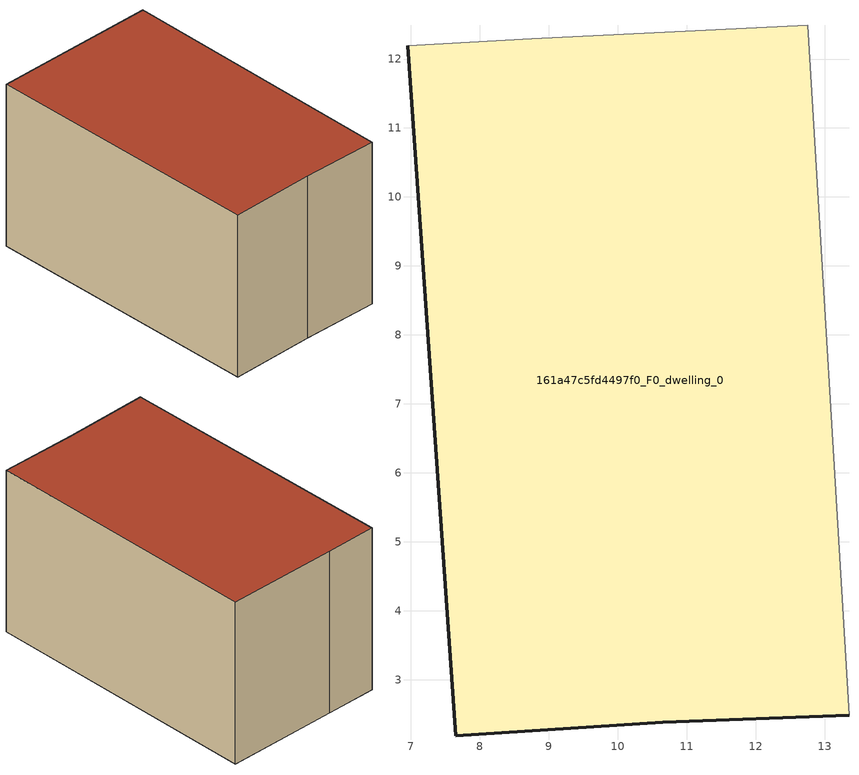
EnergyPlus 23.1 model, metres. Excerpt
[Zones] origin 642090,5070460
161a47c5fd4497f0_F0_dwelling_0
 floor ground (EU_floor_Construction): 13.35,2.48 12.76,12.49 8.75,12.29 6.95,12.19 7.65,2.19 10.65,2.38 z0
 wall outside (EU_wall_Construction): 13.35,2.48 10.65,2.38 7.65,2.19 6.95,12.19 z0:6
 wall adiabatic (EU_wall_Construction): 6.95,12.19 8.75,12.29 12.76,12.49 13.35,2.48 z0:6
 roof outside (EU_roof_Construction): 12.76,12.49 13.35,2.48 10.65,2.38 7.65,2.19 6.95,12.19 8.75,12.29 z6
[Building]
EU S2 Campaign: North Axis=0; Terrain=City; Solar Distribution=FullExterior
[Site:Location]
Lyon-Bron: Latitude=45.75; Longitude=5; Time Zone=1; Elevation=198
[SizingPeriod:WeatherFileDays]
AnnualSizingPeriod: Begin Month=1; Begin Day of Month=1; End Month=12; End Day of Month=31; Day of Week for Start Day=Monday; Use Weather File Daylight Saving Period=No; Use Weather File Rain and Snow Indicators=No
[MATERIAL]
EU_InternalMass_Material: Roughness=MediumRough; Thickness=0.1; Conductivity=1; Density=1800; Specific Heat=900; Thermal Absorptance=0.9; Solar Absorptance=0.7; Visible Absorptance=0.7
[MATERIAL:NOMASS] Roughness=MediumRough; Thermal Absorptance=0.9; Solar Absorptance=0.7; Visible Absorptance=0.7
Name | Thermal Resistance
EU_wall_NoMass | 0.503714
EU_roof_NoMass | 0.959371
EU_floor_NoMass | 0.347222
[CONSTRUCTION]
EU_wall_Construction: EU_wall_NoMass
EU_roof_Construction: EU_roof_NoMass
EU_floor_Construction: EU_floor_NoMass
EU_InternalMass_Construction: EU_InternalMass_Material
[ZONE]
161a47c5fd4497f0_F0_dwelling_0: Type=1; Multiplier=1; Ceiling Height=autocalculate; Volume=346.043; Floor Area=autocalculate; Part of Total Floor Area=Yes
[INTERNALMASS]
161a47c5fd4497f0_F0_dwelling_0_EU_InternalMass: Construction=EU_InternalMass_Construction; Zone or ZoneList=161a47c5fd4497f0_F0_dwelling_0; Surface Area=57.6762
[OTHEREQUIPMENT]
EU_Step8_InternalGain_161a47c5fd4497f0_F0_dwelling_0_f000: Fuel Type=Electricity; Zone or ZoneList or Space or SpaceList=161a47c5fd4497f0_F0_dwelling_0; Schedule=EU_Step8_GainSchedule_161a47c5fd4497f0_F0_dwelling_0_f000; Design Level Calculation Method=Watts/Area; Power per Zone Floor Area=1; Fraction Latent=0; Fraction Radiant=0; Fraction Lost=0; Carbon Dioxide Generation Rate=0; EndUse Subcategory=EU_Step8_InternalGains
[ZONEVENTILATION:DESIGNFLOWRATE]
EU_ConstantAir_161a47c5fd4497f0_F0_dwelling_0: Zone or ZoneList or Space or SpaceList=161a47c5fd4497f0_F0_dwelling_0; Schedule=EU_AlwaysOn; Design Flow Rate Calculation Method=AirChanges/Hour; Air Changes per Hour=0.64; Ventilation Type=Natural; Fan Pressure Rise=0; Fan Total Efficiency=1; Constant Term Coefficient=1; Temperature Term Coefficient=0; Velocity Term Coefficient=0; Velocity Squared Term Coefficient=0; Minimum Indoor Temperature=-100; Maximum Indoor Temperature=100; Delta Temperature=-100; Minimum Outdoor Temperature=-100; Maximum Outdoor Temperature=100; Maximum Wind Speed=40
[HVACTEMPLATE:THERMOSTAT]
EU_HeatOnly_161a47c5fd4497f0_F0_dwelling_0: Constant Heating Setpoint=20; Constant Cooling Setpoint=50
[HVACTEMPLATE:ZONE:IDEALLOADSAIRSYSTEM]
161a47c5fd4497f0_F0_dwelling_0: Template Thermostat=EU_HeatOnly_161a47c5fd4497f0_F0_dwelling_0; System Availability Schedule=EU_AlwaysOn; Maximum Heating Supply Air Temperature=50; Minimum Cooling Supply Air Temperature=13; Maximum Heating Supply Air Humidity Ratio=0.0156; Minimum Cooling Supply Air Humidity Ratio=0.0077; Heating Limit=NoLimit; Cooling Limit=NoLimit; Heating Availability Schedule=EU_AlwaysOn; Cooling Availability Schedule=EU_CoolingOff; Dehumidification Control Type=ConstantSensibleHeatRatio; Cooling Sensible Heat Ratio=0.7; Dehumidification Setpoint=60; Humidification Control Type=None; Humidification Setpoint=30; Outdoor Air Method=None; Outdoor Air Flow Rate per Person=0.00944; Outdoor Air Flow Rate per Zone Floor Area=0; Outdoor Air Flow Rate per Zone=0; Demand Controlled Ventilation Type=None; Outdoor Air Economizer Type=NoEconomizer; Heat Recovery Type=None; Sensible Heat Recovery Effectiveness=0.7; Latent Heat Recovery Effectiveness=0.65
[SIZING:ZONE]
161a47c5fd4497f0_F0_dwelling_0: Zone Cooling Design Supply Air Temperature Input Method=SupplyAirTemperature; Zone Cooling Design Supply Air Temperature=13; Zone Heating Design Supply Air Temperature Input Method=SupplyAirTemperature; Zone Heating Design Supply Air Temperature=50; Zone Cooling Design Supply Air Humidity Ratio=0.008; Zone Heating Design Supply Air Humidity Ratio=0.008; Cooling Design Air Flow Method=DesignDay; Cooling Design Air Flow Rate=0; Cooling Minimum Air Flow per Zone Floor Area=0.000762; Cooling Minimum Air Flow=0; Cooling Minimum Air Flow Fraction=0.2; Heating Design Air Flow Method=DesignDay; Heating Design Air Flow Rate=0; Heating Maximum Air Flow per Zone Floor Area=0.002032; Heating Maximum Air Flow=0.141576; Heating Maximum Air Flow Fraction=0.3; Account for Dedicated Outdoor Air System=No; Dedicated Outdoor Air System Control Strategy=NeutralSupplyAir; Dedicated Outdoor Air Low Setpoint Temperature for Design=autosize; Dedicated Outdoor Air High Setpoint Temperature for Design=autosize; Zone Load Sizing Method=Sensible Load Only No Latent Load; Zone Latent Cooling Design Supply Air Humidity Ratio Input Method=HumidityRatioDifference; Zone Cooling Design Supply Air Humidity Ratio Difference=0.005; Zone Latent Heating Design Supply Air Humidity Ratio Input Method=HumidityRatioDifference; Zone Humidification Design Supply Air Humidity Ratio Difference=0.005
[SCHEDULE:CONSTANT]
Name | Hourly Value
EU_AlwaysOn | 1
EU_CoolingOff | 0
[SCHEDULE:FILE]
EU_Step8_GainSchedule_161a47c5fd4497f0_F0_dwelling_0_f000: File=../../schedules/161a47c5fd4497f0/161a47c5fd4497f0_F0_dwelling_0_f000_gain.csv; Column Number=1; Rows to Skip at Top=0; Number of Hours of Data=8760; Column Separator=Comma; Interpolate to Timestep=No; Minutes per Item=60; Adjust Schedule for Daylight Savings=Yes
